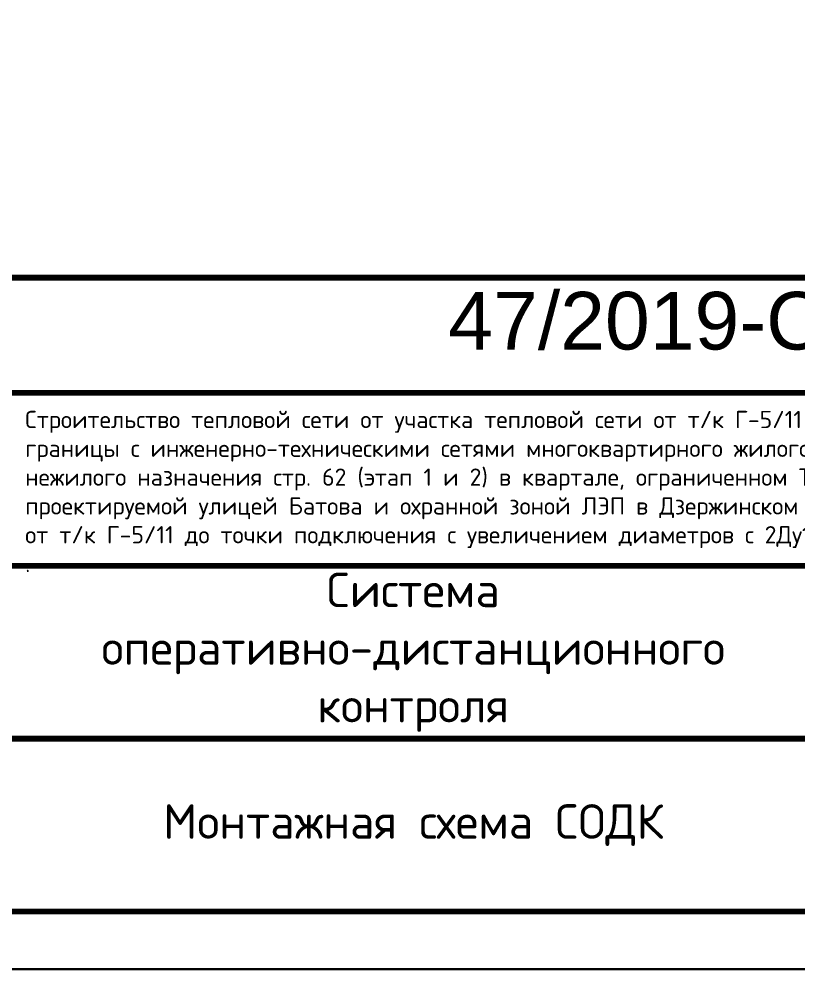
# Model space of a CAD drawing. Header units: millimetres. Extents: x -112426 to 8831, y 1218 to 38707.
# Drawn here: x 3385.8 to 3453.3, y 1399.6 to 1483.6 of the extents above; entities that cross this region are included whole.
import ezdxf
from ezdxf.enums import TextEntityAlignment as Align

# ---------------------------------------------------------------- set-up
doc = ezdxf.new("R2018")
doc.units = ezdxf.units.MM
doc.layers.add('Размеры на чертеже', color=250, linetype='Continuous', lineweight=25)
doc.styles.add('-ISOCPEUR-', font='isocpeur.ttf')
doc.styles.get("Standard").update_dxf_attribs({"font": 'arial.ttf'})

# ---------------------------------------------------------------- blocks, each defined once
blk = doc.blocks.new('*U168')
at = {"style": '-ISOCPEUR-'}
blk.add_attdef('РАЗРАБОТАЛ', text='', height=2.5, dxfattribs=at).set_placement((250.501, -264.224), align=Align.MIDDLE_LEFT)
at = {"style": '-ISOCPEUR-', "flags": 8}
for tag, height, p in [('ДАТА', 2.5, (290.074, -264.402)), ('ДАТА1', 2.5, (290.074, -269.402)), ('ЛИСТ', 3, (386.388, -271.915)), ('ЛИСТОВ', 3, (403.888, -271.915)), ('ФОРМАТ', 3, (380.972, -294.745))]:
    blk.add_attdef(tag, text='', height=height, dxfattribs=at).set_placement(p, align=Align.MIDDLE_CENTER)
at = {"style": '-ISOCPEUR-'}
blk.add_attdef('ПРОВЕРИЛ', (250.749, -270.729), '', height=2.5, dxfattribs=at)
at = {"lineweight": 30, "flags": 104}
blk.add_attdef('ИМЯ_ЧЕРТЕЖА', text='', height=3, dxfattribs=at).set_placement((333.627, -284.125), align=Align.MIDDLE_CENTER)

msp = doc.modelspace()

# ---------------------------------------------------------------- linework, layer by layer
msp.add_line((1042.939, 1401.16), (6319.699, 1401.16))
msp.add_lwpolyline([(2915.92, 1821.16), (3509.92, 1821.16), (3509.92, 1401.16), (2915.92, 1401.16)], close=True)
at = {"const_width": 0.5}
msp.add_lwpolyline([(2935.92, 1816.16), (3504.92, 1816.16), (3504.92, 1406.16), (2935.92, 1406.16)], close=True, dxfattribs=at)
for points in [[(3319.92, 1406.16), (3319.92, 1461.16), (3504.92, 1461.16)], [(3384.92, 1451.16), (3504.92, 1451.16)], [(3319.92, 1436.16), (3504.92, 1436.16)], [(3384.92, 1421.16), (3504.92, 1421.16)]]:
    msp.add_lwpolyline(points, dxfattribs=at)

# ---------------------------------------------------------------- block references
at = {"layer": 'Размеры на чертеже', "lineweight": 90}
ref = msp.add_blockref('*U168', (2432.015, 1698.16), dxfattribs=at)
lines = msp.add_mtext('Порядок установка КНЗ', dxfattribs={"layer": '0', "insert": (2765.641, 1414.035), "char_height": 70, "attachment_point": 1})
ref.add_attrib('ИМЯ_ЧЕРТЕЖА', '', (2765.641, 1414.035), dxfattribs={"flags": 104}).embed_mtext(lines)

# ---------------------------------------------------------------- texts
at = {"insert": (3422.963, 1459.93), "char_height": 5, "width": 38.3472, "attachment_point": 1}
msp.add_mtext('47/2019-СОДК', dxfattribs=at)
at = {"style": '-ISOCPEUR-'}
for s, insert, char_height, width, attachment_point in [('Строительство тепловой сети от участка тепловой сети от т/к Г-5/11 до жилого дома 2-ой Брагинский пр., 10 до \\Pграницы с инженерно-техническими сетями многоквартирного жилого дома со встроенно-пристроенными помещениями \\Pнежилого назначения стр. 62 (этап 1 и 2) в квартале, ограниченном Тутаевским шоссе, проектируемой улицей Панина, \\Pпроектируемой улицей Батова и охранной зоной ЛЭП в Дзержинском районе г. Ярославля. Реконструкция тепловой сети \\Pот т/к Г-5/11 до точки подключения с увеличением диаметров с 2Ду125 на 2Ду150, связанная с подключением объекта\\P.', (3386.256, 1449.607), 1.5, 121.09165, 1), ('Система оперативно-дистанционного контроля ', (3419.92, 1428.66), 3, 70, 5), ('Монтажная схема СОДК', (3419.92, 1413.66), 3, 70, 5)]:
    msp.add_mtext(s, dxfattribs=dict(at, insert=insert, char_height=char_height, width=width, attachment_point=attachment_point))

doc.saveas('drawing.dxf')
